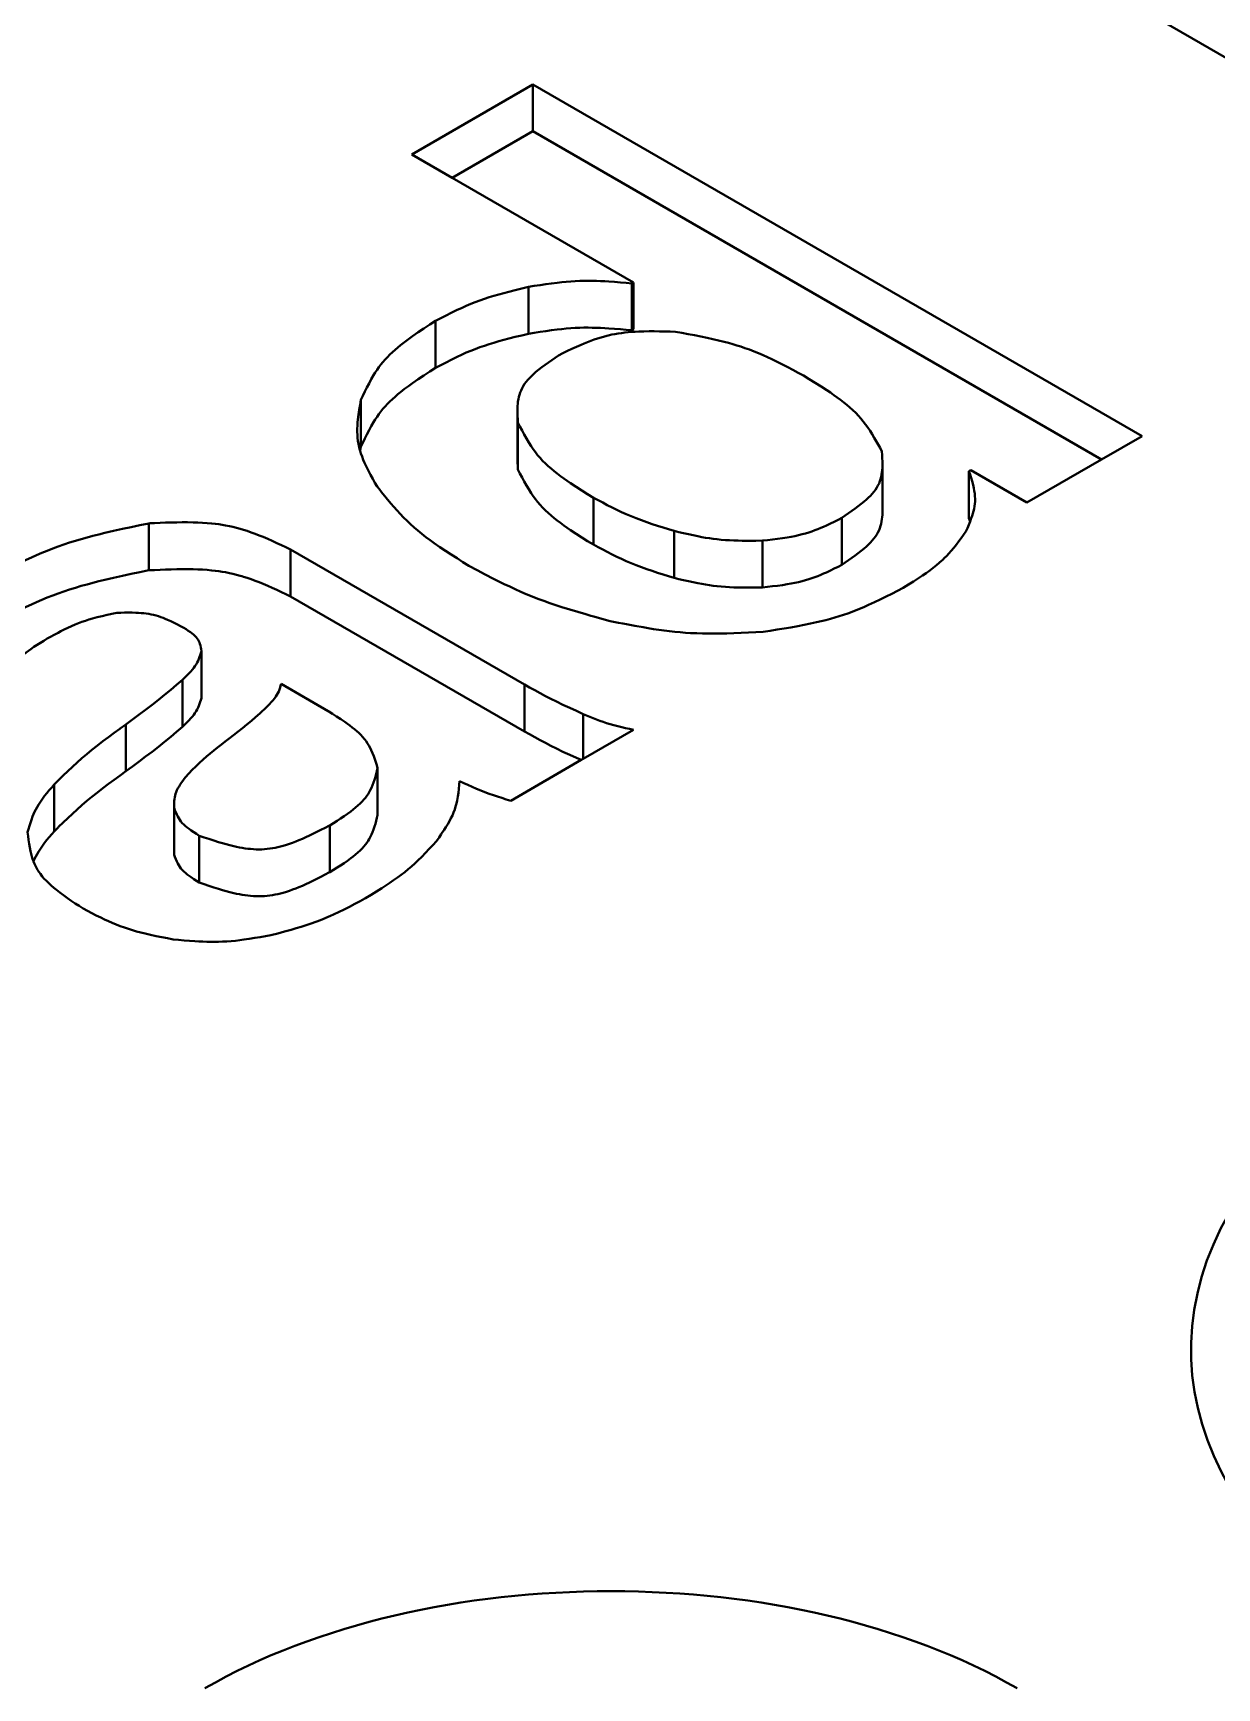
# Model space of a CAD drawing. Header units: millimetres. Extents: x 15 to 415, y 5 to 292.
# Drawn here: x 317.691 to 320.782, y 127.624 to 131.946 of the extents above; entities that cross this region are included whole.
import ezdxf

# ---------------------------------------------------------------- set-up
doc = ezdxf.new("R2010")
doc.units = ezdxf.units.MM
doc.layers.add('Geometries', color=7, linetype='Continuous')

msp = doc.modelspace()

# ---------------------------------------------------------------- linework, layer by layer
at = {"layer": 'Geometries', "linetype": 'Continuous', "lineweight": 40}
for p, q in [((318.1104, 133.4374), (324.6698, 129.6504)), ((318.6799, 131.629), (318.9964, 131.8117)), ((318.9964, 131.8117), (320.5873, 130.8932)), ((318.9964, 131.8117), (318.9964, 131.6893)), ((318.786, 131.5678), (318.9964, 131.6893)), ((318.9964, 131.6893), (320.4813, 130.8319)), ((318.786, 131.5678), (318.6799, 131.629)), ((319.2593, 131.2946), (318.786, 131.5678)), ((318.9852, 131.283), (318.9852, 131.1605)), ((319.2548, 131.292), (319.2593, 131.2946)), ((319.2548, 131.292), (319.2548, 131.1695)), ((319.2593, 131.2946), (319.2593, 131.1721)), ((318.7423, 131.1942), (318.7423, 131.0717)), ((319.2548, 131.1695), (319.2593, 131.1721)), ((318.5474, 130.9877), (318.5474, 130.8653)), ((318.9561, 130.9601), (318.9561, 130.8376)), ((318.9574, 130.9286), (318.9574, 130.8601)), ((320.5873, 130.8932), (320.4813, 130.8319)), ((318.5455, 130.8545), (318.5474, 130.8653)), ((318.9574, 130.8061), (318.9574, 130.8601)), ((319.9092, 130.698), (319.9092, 130.8205)), ((320.1395, 130.8044), (320.135, 130.8018)), ((320.2865, 130.7195), (320.1395, 130.8044)), ((320.4813, 130.8319), (320.2865, 130.7195)), ((318.5946, 130.7552), (318.5897, 130.7613)), ((320.135, 130.8018), (320.135, 130.6794)), ((319.1546, 130.7324), (319.1546, 130.6099)), ((319.803, 130.6796), (319.803, 130.5571)), ((317.9936, 130.6655), (317.9969, 130.6656)), ((317.9936, 130.6655), (317.9936, 130.543)), ((319.3651, 130.6455), (319.3651, 130.523)), ((318.3635, 130.5973), (318.9741, 130.2448)), ((318.3635, 130.5973), (318.3635, 130.4748)), ((319.5958, 130.6204), (319.5958, 130.498)), ((318.3635, 130.4748), (318.9741, 130.1223)), ((318.1307, 130.3316), (318.1307, 130.2091)), ((318.0817, 130.257), (318.0817, 130.1345)), ((318.4616, 130.1753), (318.339, 130.2461)), ((318.9741, 130.2448), (318.9741, 130.1223)), ((318.4639, 130.1738), (318.4616, 130.1753)), ((319.1278, 130.1676), (319.1278, 130.0505)), ((317.9335, 130.1406), (317.9335, 130.0181)), ((319.2593, 130.1264), (319.1278, 130.0505)), ((318.5908, 130.0261), (318.5908, 129.9036)), ((319.1226, 130.0475), (318.9384, 129.9412)), ((319.1278, 130.0505), (319.1226, 130.0475)), ((317.7463, 129.9836), (317.7568, 129.9939)), ((317.7463, 129.9836), (317.7463, 129.8611)), ((318.0594, 129.9225), (318.0594, 129.8)), ((317.7463, 129.8611), (317.7568, 129.8715)), ((318.4639, 129.8757), (318.466, 129.8768)), ((318.466, 129.8768), (318.466, 129.7544)), ((318.1251, 129.8498), (318.1251, 129.7273)), ((318.4639, 129.7533), (318.466, 129.7544)), ((318.5596, 129.6864), (318.558, 129.6856))]:
    msp.add_line(p, q, dxfattribs=at)
at = {"layer": 'Geometries', "linetype": 'Continuous', "lineweight": 40, "flags": 128}
for points in [[(318.7423, 131.1942), (318.7559, 131.2013), (318.7696, 131.2083), (318.7833, 131.2153), (318.7972, 131.222), (318.8113, 131.2286), (318.8225, 131.2337), (318.834, 131.2385), (318.8456, 131.2432), (318.8575, 131.2476), (318.8697, 131.2519), (318.882, 131.2559), (318.8946, 131.2597), (318.9074, 131.2634), (318.9203, 131.2669), (318.9333, 131.2703), (318.9505, 131.2746), (318.9678, 131.2788), (318.9852, 131.283)], [(318.9852, 131.283), (319.0001, 131.2854), (319.0151, 131.2877), (319.03, 131.2899), (319.0449, 131.292), (319.0599, 131.2939), (319.0717, 131.2952), (319.0835, 131.2964), (319.0953, 131.2974), (319.1071, 131.2982), (319.1189, 131.2987), (319.1297, 131.299), (319.1405, 131.299), (319.1514, 131.2989), (319.1622, 131.2986), (319.1731, 131.2982), (319.184, 131.2976), (319.1948, 131.2969), (319.2098, 131.2959), (319.2248, 131.2946), (319.2398, 131.2933), (319.2548, 131.292)], [(318.5474, 130.9877), (318.5525, 130.9986), (318.5577, 131.0095), (318.563, 131.0203), (318.5685, 131.031), (318.5744, 131.0417), (318.5805, 131.0522), (318.5849, 131.0592), (318.5895, 131.0662), (318.5944, 131.0731), (318.5995, 131.0799), (318.6049, 131.0866), (318.6106, 131.0932), (318.6166, 131.0997), (318.623, 131.1062), (318.6296, 131.1125), (318.6365, 131.1187), (318.6437, 131.1248), (318.6511, 131.1309), (318.6611, 131.1388), (318.6715, 131.1465), (318.6822, 131.1542), (318.6968, 131.1643), (318.7118, 131.1743), (318.727, 131.1843), (318.7423, 131.1942)], [(318.7423, 131.0717), (318.7559, 131.0788), (318.7696, 131.0858), (318.7833, 131.0928), (318.7972, 131.0996), (318.8113, 131.1062), (318.8225, 131.1112), (318.834, 131.1161), (318.8456, 131.1207), (318.8575, 131.1252), (318.8697, 131.1294), (318.882, 131.1334), (318.8946, 131.1372), (318.9074, 131.1409), (318.9203, 131.1444), (318.9333, 131.1478), (318.9505, 131.1521), (318.9678, 131.1563), (318.9852, 131.1605)], [(318.9852, 131.1605), (319.0001, 131.1629), (319.0151, 131.1652), (319.03, 131.1674), (319.0449, 131.1695), (319.0599, 131.1714), (319.0717, 131.1728), (319.0835, 131.1739), (319.0953, 131.1749), (319.1071, 131.1757), (319.1189, 131.1762), (319.1297, 131.1765), (319.1405, 131.1765), (319.1514, 131.1764), (319.1622, 131.1761), (319.1731, 131.1757), (319.184, 131.1751), (319.1948, 131.1745), (319.2098, 131.1734), (319.2248, 131.1722), (319.2398, 131.1709), (319.2548, 131.1695)], [(319.3685, 131.1659), (319.3546, 131.1663), (319.3408, 131.1666), (319.327, 131.1668), (319.3133, 131.1669), (319.2996, 131.1669), (319.2861, 131.1667), (319.2727, 131.1663), (319.2635, 131.1658), (319.2545, 131.1652), (319.2455, 131.1645), (319.2367, 131.1636), (319.2279, 131.1625), (319.2192, 131.1613), (319.2107, 131.1599), (319.2023, 131.1582), (319.1928, 131.1561), (319.1835, 131.1537), (319.1743, 131.1511), (319.1652, 131.1483), (319.1563, 131.1453), (319.1476, 131.1422), (319.1473, 131.1421)], [(319.7027, 131.0514), (319.6891, 131.0588), (319.6755, 131.0661), (319.6618, 131.0733), (319.648, 131.0804), (319.634, 131.0875), (319.6199, 131.0943), (319.6087, 131.0995), (319.5974, 131.1046), (319.5859, 131.1096), (319.5742, 131.1144), (319.5623, 131.119), (319.5502, 131.1233), (319.5397, 131.1269), (319.5291, 131.1303), (319.5183, 131.1336), (319.5073, 131.1367), (319.4962, 131.1396), (319.4814, 131.1433), (319.4664, 131.1467), (319.4513, 131.15), (319.4349, 131.1534), (319.4184, 131.1567), (319.4018, 131.1598), (319.3852, 131.1629), (319.3685, 131.1659)], [(319.1473, 131.1421), (319.139, 131.1389), (319.1305, 131.1355), (319.1221, 131.1319), (319.1101, 131.1266), (319.0983, 131.1212), (319.0866, 131.1156), (319.0749, 131.1099), (319.0632, 131.1042)], [(318.5474, 130.8653), (318.5525, 130.8761), (318.5577, 130.887), (318.563, 130.8978), (318.5685, 130.9085), (318.5744, 130.9192), (318.5805, 130.9297), (318.5849, 130.9368), (318.5895, 130.9437), (318.5944, 130.9506), (318.5995, 130.9574), (318.6049, 130.9641), (318.6106, 130.9707), (318.6166, 130.9773), (318.623, 130.9837), (318.6296, 130.99), (318.6365, 130.9962), (318.6437, 131.0024), (318.6511, 131.0084), (318.6611, 131.0163), (318.6715, 131.024), (318.6822, 131.0317), (318.6968, 131.0418), (318.7118, 131.0518), (318.727, 131.0618), (318.7423, 131.0717)], [(319.0632, 131.1042), (319.0543, 131.098), (319.0455, 131.0919), (319.0369, 131.0858), (319.0283, 131.0796), (319.0201, 131.0734), (319.0121, 131.0671), (319.0044, 131.0607), (318.9987, 131.0557), (318.9933, 131.0506), (318.9882, 131.0454), (318.9834, 131.0402), (318.9789, 131.0349), (318.9749, 131.0295), (318.9713, 131.024), (318.9681, 131.0185), (318.9654, 131.0128), (318.9631, 131.0071), (318.9612, 131.0014), (318.9597, 130.9955), (318.9584, 130.9897), (318.9575, 130.9838), (318.9568, 130.9779), (318.9564, 130.972), (318.9561, 130.9634), (318.9561, 130.9601)], [(319.9077, 130.8533), (319.9028, 130.8623), (319.8979, 130.8713), (319.8928, 130.8803), (319.8877, 130.8892), (319.8823, 130.8981), (319.8767, 130.9069), (319.8708, 130.9156), (319.8652, 130.9235), (319.8592, 130.9313), (319.853, 130.9389), (319.8463, 130.9465), (319.8392, 130.9539), (319.8317, 130.9612), (319.8242, 130.968), (319.8164, 130.9747), (319.8082, 130.9813), (319.7998, 130.9878), (319.7911, 130.9943), (319.7822, 131.0006), (319.7731, 131.0069), (319.7638, 131.0131), (319.7489, 131.0228), (319.7336, 131.0324), (319.7182, 131.0419), (319.7027, 131.0514)], [(318.5379, 130.9073), (318.5379, 130.9127), (318.5383, 130.9208), (318.5388, 130.9288), (318.5396, 130.9369), (318.5411, 130.9496), (318.543, 130.9623), (318.5451, 130.975), (318.5474, 130.9877)], [(318.9561, 130.9601), (318.9561, 130.9547), (318.9564, 130.946), (318.9568, 130.9373), (318.9574, 130.9286)], [(318.5454, 130.8545), (318.5449, 130.8563), (318.5427, 130.8645), (318.5409, 130.8728), (318.5396, 130.8808), (318.5387, 130.8887), (318.5381, 130.8967), (318.5379, 130.9047), (318.5379, 130.9073)], [(318.9574, 130.9286), (318.9627, 130.9181), (318.9681, 130.9077), (318.9736, 130.8974), (318.9794, 130.8871), (318.9854, 130.8769), (318.9918, 130.8669), (318.9972, 130.8591), (319.0028, 130.8514), (319.0088, 130.8438), (319.0151, 130.8363), (319.0219, 130.8289), (319.0291, 130.8217), (319.0363, 130.815), (319.0438, 130.8083), (319.0517, 130.8018), (319.0599, 130.7953), (319.0683, 130.7889), (319.077, 130.7826), (319.0859, 130.7764), (319.0949, 130.7703), (319.1095, 130.7607), (319.1244, 130.7512), (319.1394, 130.7418), (319.1546, 130.7324)], [(318.558, 130.8216), (318.5571, 130.8234), (318.5536, 130.8316), (318.5504, 130.8398), (318.5475, 130.848), (318.5454, 130.8545)], [(319.9092, 130.8205), (319.9091, 130.8274), (319.9088, 130.836), (319.9083, 130.8446), (319.9077, 130.8533)], [(318.5897, 130.7613), (318.5839, 130.7716), (318.5781, 130.782), (318.5725, 130.7923), (318.5671, 130.8027), (318.562, 130.813), (318.558, 130.8216)], [(318.9561, 130.8376), (318.9561, 130.8322), (318.9564, 130.8235), (318.9568, 130.8148), (318.9574, 130.8061)], [(318.9574, 130.8061), (318.9627, 130.7957), (318.9681, 130.7853), (318.9736, 130.7749), (318.9794, 130.7647), (318.9854, 130.7545), (318.9918, 130.7444), (318.9972, 130.7366), (319.0028, 130.7289), (319.0088, 130.7213), (319.0151, 130.7138), (319.0219, 130.7065), (319.0291, 130.6992), (319.0363, 130.6925), (319.0438, 130.6858), (319.0517, 130.6793), (319.0599, 130.6728), (319.0683, 130.6665), (319.077, 130.6602), (319.0859, 130.6539), (319.0949, 130.6478), (319.1095, 130.6382), (319.1244, 130.6287), (319.1394, 130.6193), (319.1546, 130.6099)], [(319.9077, 130.7971), (319.9079, 130.7986), (319.9086, 130.8044), (319.909, 130.8103), (319.9092, 130.8188), (319.9092, 130.8205)], [(319.803, 130.6796), (319.8118, 130.6857), (319.8206, 130.6917), (319.8292, 130.6978), (319.8377, 130.7039), (319.8459, 130.7101), (319.8538, 130.7163), (319.8614, 130.7226), (319.8671, 130.7275), (319.8725, 130.7326), (319.8776, 130.7377), (319.8824, 130.7429), (319.8868, 130.7481), (319.8908, 130.7534), (319.8944, 130.7588), (319.8975, 130.7643), (319.9002, 130.7699), (319.9024, 130.7755), (319.9043, 130.7812), (319.9059, 130.787), (319.907, 130.7928), (319.9077, 130.7971)], [(320.135, 130.8018), (320.1379, 130.793), (320.1407, 130.7841), (320.1433, 130.7752), (320.1457, 130.7663), (320.1477, 130.7575), (320.149, 130.7505), (320.15, 130.7435), (320.1507, 130.7366), (320.151, 130.7296), (320.151, 130.728)], [(318.8292, 130.5548), (318.8138, 130.5645), (318.7985, 130.5742), (318.7833, 130.584), (318.7683, 130.5938), (318.7535, 130.6037), (318.739, 130.6138), (318.7279, 130.6218), (318.7171, 130.6298), (318.7065, 130.6381), (318.6963, 130.6464), (318.6864, 130.6548), (318.6769, 130.6634), (318.6677, 130.6722), (318.6588, 130.681), (318.6502, 130.69), (318.6418, 130.699), (318.6337, 130.7082), (318.6257, 130.7174), (318.6135, 130.7319), (318.6015, 130.7466), (318.5946, 130.7552)], [(319.1546, 130.7324), (319.1666, 130.7259), (319.1786, 130.7195), (319.1907, 130.7132), (319.203, 130.707), (319.2153, 130.7009), (319.2277, 130.695), (319.2402, 130.6893), (319.2531, 130.6838), (319.2661, 130.6786), (319.2798, 130.6735), (319.2936, 130.6685), (319.3077, 130.6637), (319.3219, 130.6591), (319.3363, 130.6545), (319.3507, 130.65), (319.3651, 130.6455)], [(320.151, 130.728), (320.1509, 130.7227), (320.1504, 130.7164), (320.1496, 130.7101), (320.1484, 130.7038), (320.1469, 130.6975), (320.1452, 130.6913), (320.1433, 130.685), (320.1411, 130.6787), (320.138, 130.6702)], [(319.5958, 130.6204), (319.6089, 130.6219), (319.622, 130.6235), (319.635, 130.6251), (319.6479, 130.6269), (319.6607, 130.6289), (319.6706, 130.6306), (319.6803, 130.6324), (319.6899, 130.6345), (319.6993, 130.6368), (319.7085, 130.6393), (319.7166, 130.6418), (319.7247, 130.6444), (319.7326, 130.6473), (319.7403, 130.6503), (319.748, 130.6534), (319.7555, 130.6567), (319.763, 130.66), (319.7731, 130.6648), (319.7831, 130.6696), (319.7931, 130.6746), (319.803, 130.6796)], [(319.803, 130.5571), (319.8118, 130.5632), (319.8206, 130.5692), (319.8292, 130.5753), (319.8377, 130.5814), (319.8459, 130.5876), (319.8538, 130.5938), (319.8614, 130.6001), (319.8671, 130.6051), (319.8725, 130.6101), (319.8776, 130.6152), (319.8824, 130.6204), (319.8868, 130.6256), (319.8908, 130.6309), (319.8944, 130.6363), (319.8975, 130.6418), (319.9002, 130.6474), (319.9024, 130.653), (319.9043, 130.6588), (319.9059, 130.6645), (319.907, 130.6703), (319.9079, 130.6761), (319.9086, 130.682), (319.909, 130.6879), (319.9092, 130.6963), (319.9092, 130.698)], [(320.135, 130.6794), (320.1379, 130.6705), (320.138, 130.6702)], [(317.7568, 130.6049), (317.7572, 130.605), (317.7718, 130.6102), (317.7867, 130.6151), (317.8019, 130.6198), (317.8172, 130.6243), (317.8324, 130.6286), (317.8478, 130.6327), (317.8634, 130.6366), (317.8791, 130.6405), (317.9017, 130.6457), (317.9245, 130.6508), (317.9475, 130.6558), (317.9705, 130.6606), (317.9936, 130.6655)], [(317.9969, 130.6656), (318.0082, 130.6661), (318.0228, 130.6667), (318.0373, 130.6673), (318.0518, 130.6677), (318.0663, 130.668), (318.0806, 130.6682), (318.0948, 130.6682), (318.109, 130.668), (318.1213, 130.6677), (318.1335, 130.6671), (318.1456, 130.6663), (318.1576, 130.6652), (318.1669, 130.6642), (318.1761, 130.663), (318.1852, 130.6616), (318.1942, 130.66), (318.2038, 130.6581), (318.2132, 130.656), (318.2226, 130.6536), (318.2318, 130.6511), (318.241, 130.6484), (318.2501, 130.6455), (318.2606, 130.6418), (318.2711, 130.638), (318.2814, 130.634), (318.2917, 130.6299), (318.3039, 130.6248), (318.3159, 130.6195), (318.3279, 130.614), (318.3398, 130.6085), (318.3517, 130.6029), (318.3635, 130.5973)], [(319.3651, 130.6455), (319.3776, 130.6426), (319.39, 130.6397), (319.4025, 130.6369), (319.415, 130.6342), (319.4275, 130.6316), (319.4374, 130.6297), (319.4474, 130.628), (319.4573, 130.6264), (319.4674, 130.625), (319.4775, 130.6238), (319.4883, 130.6227), (319.4992, 130.6219), (319.5101, 130.6212), (319.5211, 130.6207), (319.5321, 130.6204), (319.5432, 130.6202), (319.5607, 130.6202), (319.5782, 130.6202), (319.5958, 130.6204)], [(320.1272, 130.6442), (320.1211, 130.6356), (320.1149, 130.6271), (320.1086, 130.6185), (320.1022, 130.6101), (320.0955, 130.6017), (320.0885, 130.5934), (320.0828, 130.587), (320.0769, 130.5806), (320.0707, 130.5744), (320.0665, 130.5704)], [(320.138, 130.6702), (320.1379, 130.6701), (320.1345, 130.6615), (320.1309, 130.6528), (320.1272, 130.6442)], [(317.5324, 130.4956), (317.5485, 130.5046), (317.5646, 130.5136), (317.5808, 130.5225), (317.5971, 130.5314), (317.6135, 130.5401), (317.63, 130.5487), (317.6467, 130.5572), (317.66, 130.5637), (317.6734, 130.5701), (317.6869, 130.5763), (317.7006, 130.5824), (317.7144, 130.5884), (317.7285, 130.5941), (317.7427, 130.5997), (317.7568, 130.6049)], [(319.1546, 130.6099), (319.1666, 130.6035), (319.1786, 130.5971), (319.1907, 130.5907), (319.203, 130.5845), (319.2153, 130.5784), (319.2277, 130.5725), (319.2402, 130.5668), (319.2531, 130.5614), (319.2661, 130.5561), (319.2798, 130.551), (319.2936, 130.546), (319.3077, 130.5412), (319.3219, 130.5366), (319.3363, 130.532), (319.3507, 130.5275), (319.3651, 130.523)], [(317.9936, 130.543), (318.0082, 130.5436), (318.0228, 130.5442), (318.0373, 130.5448), (318.0518, 130.5452), (318.0663, 130.5456), (318.0806, 130.5458), (318.0948, 130.5458), (318.109, 130.5456), (318.1213, 130.5452), (318.1335, 130.5446), (318.1456, 130.5438), (318.1576, 130.5427), (318.1669, 130.5417), (318.1761, 130.5405), (318.1852, 130.5391), (318.1942, 130.5376), (318.2038, 130.5356), (318.2132, 130.5335), (318.2226, 130.5311), (318.2318, 130.5286), (318.2368, 130.5272)], [(319.1473, 130.4242), (319.1344, 130.4279), (319.1134, 130.434), (319.0926, 130.4402), (319.072, 130.4467), (319.056, 130.4519), (319.0402, 130.4572), (319.0246, 130.4628), (319.0092, 130.4685), (318.9941, 130.4745), (318.9792, 130.4807), (318.9646, 130.487), (318.9501, 130.4935), (318.9358, 130.5002), (318.9216, 130.507), (318.9076, 130.5139), (318.8938, 130.5209), (318.8721, 130.5321), (318.8506, 130.5434), (318.8292, 130.5548)], [(319.5958, 130.498), (319.6089, 130.4995), (319.622, 130.501), (319.635, 130.5026), (319.6479, 130.5044), (319.6607, 130.5064), (319.6706, 130.5081), (319.6803, 130.51), (319.6899, 130.512), (319.6993, 130.5143), (319.7085, 130.5168), (319.7166, 130.5193), (319.7247, 130.522), (319.7326, 130.5248), (319.7403, 130.5278), (319.748, 130.5309), (319.7555, 130.5342), (319.763, 130.5375), (319.7731, 130.5423), (319.7831, 130.5472), (319.7931, 130.5521), (319.803, 130.5571)], [(320.0665, 130.5704), (320.0643, 130.5682), (320.0575, 130.5622), (320.0504, 130.5563), (320.0416, 130.5493), (320.0325, 130.5424), (320.0231, 130.5357), (320.0134, 130.529), (320.0035, 130.5224), (319.9903, 130.5138), (319.9769, 130.5054), (319.9634, 130.4969)], [(317.7568, 130.4824), (317.7572, 130.4826), (317.7718, 130.4877), (317.7867, 130.4926), (317.8019, 130.4973), (317.8172, 130.5019), (317.8324, 130.5061), (317.8478, 130.5102), (317.8634, 130.5142), (317.8791, 130.518), (317.9017, 130.5233), (317.9245, 130.5283), (317.9475, 130.5333), (317.9705, 130.5382), (317.9936, 130.543)], [(318.2368, 130.5272), (318.241, 130.5259), (318.2501, 130.523), (318.2606, 130.5194), (318.2711, 130.5156), (318.2814, 130.5116), (318.2917, 130.5074), (318.3039, 130.5023), (318.3159, 130.497), (318.3279, 130.4916), (318.3398, 130.486), (318.3517, 130.4804), (318.3635, 130.4748)], [(319.3651, 130.523), (319.3776, 130.5201), (319.39, 130.5172), (319.4025, 130.5144), (319.415, 130.5117), (319.4275, 130.5091), (319.4374, 130.5073), (319.4474, 130.5055), (319.4573, 130.5039), (319.4674, 130.5025), (319.4775, 130.5013), (319.4883, 130.5002), (319.4992, 130.4994), (319.5101, 130.4987), (319.5211, 130.4983), (319.5321, 130.4979), (319.5432, 130.4978), (319.5607, 130.4977), (319.5782, 130.4978), (319.5958, 130.498)], [(317.5324, 130.3732), (317.5485, 130.3822), (317.5646, 130.3911), (317.5808, 130.4001), (317.5971, 130.4089), (317.6135, 130.4177), (317.63, 130.4263), (317.6467, 130.4347), (317.66, 130.4412), (317.6734, 130.4476), (317.6869, 130.4539), (317.7006, 130.46), (317.7144, 130.4659), (317.7285, 130.4717), (317.7427, 130.4772), (317.7568, 130.4824)], [(319.9634, 130.4969), (319.9485, 130.4893), (319.9336, 130.4816), (319.9186, 130.4741), (319.9035, 130.4666), (319.8882, 130.4594), (319.8728, 130.4523), (319.8622, 130.4477), (319.8516, 130.4431), (319.8408, 130.4388), (319.83, 130.4345), (319.8189, 130.4304), (319.8077, 130.4265), (319.7964, 130.4228), (319.7848, 130.4193), (319.7731, 130.4159), (319.7613, 130.4128), (319.7493, 130.4098), (319.7371, 130.407), (319.721, 130.4035), (319.7047, 130.4002), (319.6882, 130.3971), (319.6703, 130.3939), (319.6524, 130.3909), (319.6343, 130.388), (319.6162, 130.3852), (319.598, 130.3824)], [(317.8937, 130.4283), (317.8844, 130.4262), (317.8716, 130.4232), (317.8591, 130.4201), (317.8467, 130.4167), (317.8372, 130.414), (317.8278, 130.411), (317.8186, 130.4079), (317.8097, 130.4045), (317.801, 130.401), (317.7914, 130.3969), (317.7821, 130.3926), (317.7729, 130.3881), (317.7638, 130.3835), (317.7568, 130.3799)], [(317.9101, 130.432), (317.8972, 130.4291), (317.8937, 130.4283)], [(318.085, 130.3927), (318.0766, 130.3972), (318.0681, 130.4016), (318.0596, 130.4059), (318.051, 130.41), (318.0423, 130.4139), (318.0365, 130.4164), (318.0306, 130.4187), (318.0246, 130.4208), (318.0186, 130.4228), (318.0124, 130.4246), (318.0061, 130.4263), (317.9998, 130.4277), (317.9935, 130.4288), (317.987, 130.4298), (317.9803, 130.4306), (317.9736, 130.4312), (317.9668, 130.4317), (317.9599, 130.432), (317.9501, 130.4323), (317.9402, 130.4324), (317.9302, 130.4323), (317.9201, 130.4322), (317.9101, 130.432)], [(319.198, 130.4101), (319.1768, 130.416), (319.1555, 130.4219), (319.1473, 130.4242)], [(317.7568, 130.3799), (317.7549, 130.3788), (317.746, 130.3741), (317.7372, 130.3693), (317.7285, 130.3644)], [(318.1307, 130.3316), (318.13, 130.3365), (318.1292, 130.3414), (318.1282, 130.3462), (318.1269, 130.3509), (318.1256, 130.3546), (318.124, 130.3581), (318.122, 130.3616), (318.1197, 130.365), (318.1168, 130.3684), (318.1136, 130.3716), (318.1101, 130.3748), (318.1063, 130.3779), (318.1022, 130.381), (318.0967, 130.385), (318.0909, 130.3889), (318.085, 130.3927)], [(319.231, 130.4037), (319.2195, 130.4059), (319.198, 130.4101)], [(319.4078, 130.3791), (319.3947, 130.3799), (319.3807, 130.381), (319.3668, 130.3823), (319.3529, 130.3839), (319.339, 130.3856), (319.3252, 130.3874), (319.3114, 130.3895), (319.2977, 130.3917), (319.284, 130.394), (319.2624, 130.3978), (319.2409, 130.4018), (319.231, 130.4037)], [(319.598, 130.3824), (319.5789, 130.3814), (319.5597, 130.3805), (319.5406, 130.3796), (319.5215, 130.3788), (319.5025, 130.3782), (319.4835, 130.3778), (319.4686, 130.3777), (319.4537, 130.3777), (319.4389, 130.3779), (319.4241, 130.3784), (319.4094, 130.379), (319.4078, 130.3791)], [(317.7285, 130.3644), (317.7196, 130.359), (317.7108, 130.3536), (317.7022, 130.3481), (317.6937, 130.3426), (317.6855, 130.3369), (317.6792, 130.3325), (317.6733, 130.3279), (317.6675, 130.3233), (317.6621, 130.3185), (317.657, 130.3137), (317.6526, 130.3092), (317.6486, 130.3047), (317.6449, 130.3), (317.6414, 130.2952), (317.6382, 130.2904), (317.6353, 130.2855), (317.6325, 130.2805), (317.6289, 130.2736), (317.6256, 130.2666), (317.6224, 130.2596), (317.6193, 130.2525)], [(318.0817, 130.257), (318.0873, 130.2625), (318.0929, 130.268), (318.0983, 130.2735), (318.1035, 130.279), (318.1073, 130.2835), (318.1109, 130.288), (318.1141, 130.2925), (318.1171, 130.2971), (318.1197, 130.3019), (318.122, 130.3067), (318.1241, 130.3116), (318.1259, 130.3166), (318.1276, 130.3216), (318.1292, 130.3266), (318.1307, 130.3316)], [(317.9335, 130.1406), (317.9509, 130.1533), (317.9682, 130.166), (317.9853, 130.1788), (318.0023, 130.1917), (318.0189, 130.2047), (318.0349, 130.2177), (318.0507, 130.2307), (318.0662, 130.2438), (318.0817, 130.257)], [(318.339, 130.2461), (318.3377, 130.2412), (318.3362, 130.2364), (318.3346, 130.2316), (318.3328, 130.2268), (318.3306, 130.2221), (318.3281, 130.2175), (318.3251, 130.2129), (318.3215, 130.208), (318.3175, 130.2032), (318.3133, 130.1984), (318.3089, 130.1936), (318.3045, 130.1888)], [(318.9741, 130.2448), (318.9878, 130.2371), (319.0015, 130.2295), (319.0153, 130.2219), (319.0293, 130.2145), (319.0434, 130.2071), (319.0578, 130.2), (319.075, 130.1917), (319.0925, 130.1836), (319.1101, 130.1755), (319.1278, 130.1676)], [(318.0817, 130.1345), (318.0873, 130.14), (318.0929, 130.1455), (318.0983, 130.151), (318.1035, 130.1566), (318.1073, 130.161), (318.1109, 130.1655), (318.1141, 130.17), (318.1171, 130.1746), (318.1197, 130.1794), (318.122, 130.1843), (318.1241, 130.1892), (318.1259, 130.1941), (318.1276, 130.1991), (318.1292, 130.2041), (318.1307, 130.2091)], [(318.2914, 130.1766), (318.2833, 130.1691), (318.2724, 130.1593), (318.2613, 130.1496), (318.2499, 130.14), (318.2384, 130.1308), (318.2267, 130.1216), (318.215, 130.1124), (318.2031, 130.1033)], [(318.3045, 130.1888), (318.2939, 130.1789), (318.2914, 130.1766)], [(318.5581, 130.1005), (318.5566, 130.1023), (318.5519, 130.1078), (318.5471, 130.1129), (318.5419, 130.118), (318.5365, 130.123), (318.5307, 130.1278), (318.5248, 130.1327), (318.5185, 130.1374), (318.5121, 130.1421), (318.5055, 130.1468), (318.4949, 130.154), (318.4839, 130.1611), (318.4728, 130.1682), (318.4639, 130.1738)], [(319.1278, 130.1676), (319.1364, 130.164), (319.145, 130.1604), (319.1536, 130.1569), (319.1623, 130.1535), (319.1711, 130.1501), (319.18, 130.1469), (319.189, 130.1439), (319.1982, 130.141), (319.2081, 130.1382), (319.2181, 130.1356), (319.2283, 130.1332), (319.2386, 130.1309), (319.2489, 130.1286), (319.2593, 130.1264)], [(317.7568, 129.9939), (317.758, 129.9951), (317.7699, 130.0066), (317.7818, 130.0181), (317.7939, 130.0295), (317.8062, 130.0407), (317.8188, 130.0519), (317.8318, 130.063), (317.8451, 130.0739), (317.8593, 130.0852), (317.8738, 130.0964), (317.8886, 130.1075), (317.9034, 130.1186), (317.9176, 130.129)], [(317.9176, 130.129), (317.9184, 130.1296), (317.9335, 130.1406)], [(317.9335, 130.0181), (317.9509, 130.0308), (317.9682, 130.0435), (317.9853, 130.0563), (318.0023, 130.0692), (318.0189, 130.0823), (318.0349, 130.0952), (318.0507, 130.1082), (318.0662, 130.1214), (318.0817, 130.1345)], [(318.9741, 130.1223), (318.9878, 130.1147), (319.0015, 130.107), (319.0153, 130.0995), (319.0293, 130.092), (319.0434, 130.0847), (319.0578, 130.0775), (319.075, 130.0692), (319.0925, 130.0611), (319.1101, 130.0531), (319.1226, 130.0475)], [(318.2031, 130.1033), (318.193, 130.0956), (318.1829, 130.0879), (318.173, 130.0802), (318.1632, 130.0725), (318.1535, 130.0647), (318.1442, 130.0567), (318.1351, 130.0487), (318.1255, 130.0397), (318.1162, 130.0306), (318.1071, 130.0214), (318.0983, 130.0122), (318.0894, 130.0029)], [(318.5908, 130.0261), (318.5885, 130.0341), (318.5861, 130.042), (318.5836, 130.05), (318.5808, 130.0578), (318.5778, 130.0656), (318.5744, 130.0733), (318.5715, 130.0793), (318.5683, 130.0852), (318.5648, 130.091), (318.5609, 130.0967), (318.5581, 130.1005)], [(318.466, 129.8768), (318.4755, 129.8828), (318.485, 129.8888), (318.4943, 129.8949), (318.5034, 129.901), (318.5123, 129.9071), (318.5209, 129.9133), (318.5274, 129.9183), (318.5336, 129.9233), (318.5395, 129.9284), (318.5452, 129.9336), (318.5505, 129.9389), (318.5554, 129.9443), (318.5593, 129.949), (318.5629, 129.9537), (318.5662, 129.9586), (318.5691, 129.9635), (318.5719, 129.9685), (318.5751, 129.9751), (318.5779, 129.9819), (318.5805, 129.9887), (318.5829, 129.9961), (318.5851, 130.0035), (318.5871, 130.011), (318.589, 130.0185), (318.5908, 130.0261)], [(317.6772, 129.8588), (317.6795, 129.867), (317.6818, 129.8752), (317.6843, 129.8834), (317.6869, 129.8915), (317.6899, 129.8996), (317.6924, 129.9059), (317.6952, 129.9122), (317.6983, 129.9184), (317.7017, 129.9245), (317.7053, 129.9306), (317.7104, 129.9383), (317.7158, 129.946), (317.7215, 129.9536), (317.7275, 129.9611), (317.7337, 129.9686), (317.7399, 129.9761), (317.7463, 129.9836)], [(317.7568, 129.8715), (317.758, 129.8727), (317.7699, 129.8842), (317.7818, 129.8956), (317.7939, 129.907), (317.8062, 129.9183), (317.8188, 129.9295), (317.8318, 129.9405), (317.8451, 129.9514), (317.8593, 129.9627), (317.8738, 129.9739), (317.8886, 129.985), (317.9034, 129.9961), (317.9184, 130.0071), (317.9335, 130.0181)], [(318.0894, 130.0029), (318.0858, 129.9981), (318.0823, 129.9933), (318.0788, 129.9884), (318.0755, 129.9836), (318.0724, 129.9787), (318.0696, 129.9738), (318.0671, 129.9688), (318.0649, 129.9639), (318.0634, 129.9593), (318.0621, 129.9548), (318.0612, 129.9502), (318.0605, 129.9456), (318.06, 129.9409), (318.0597, 129.9348), (318.0595, 129.9287), (318.0594, 129.9225)], [(318.8047, 129.9926), (318.8039, 129.9824), (318.8029, 129.9722), (318.8018, 129.962), (318.8003, 129.9519), (318.7985, 129.9418), (318.7968, 129.9339), (318.7947, 129.9261), (318.7923, 129.9183), (318.7894, 129.9105), (318.7861, 129.9028), (318.7824, 129.8952), (318.7784, 129.8876), (318.774, 129.88), (318.7695, 129.8725), (318.7647, 129.865), (318.7581, 129.8552), (318.7572, 129.8539)], [(318.9384, 129.9412), (318.927, 129.9447), (318.9157, 129.9483), (318.9044, 129.9519), (318.8932, 129.9556), (318.8822, 129.9594), (318.8713, 129.9634), (318.8606, 129.9675), (318.8492, 129.9723), (318.8379, 129.9772), (318.8267, 129.9823), (318.8157, 129.9874), (318.8047, 129.9926)], [(318.0594, 129.9225), (318.0615, 129.9167), (318.0638, 129.9109), (318.0663, 129.9052), (318.069, 129.8996), (318.0715, 129.8953), (318.0742, 129.891), (318.0773, 129.8869), (318.0808, 129.8828), (318.0848, 129.8788), (318.0891, 129.875), (318.0937, 129.8712), (318.0986, 129.8674), (318.1037, 129.8638), (318.1107, 129.8591), (318.1178, 129.8544), (318.1251, 129.8498)], [(318.466, 129.7544), (318.4755, 129.7604), (318.485, 129.7664), (318.4943, 129.7724), (318.5034, 129.7785), (318.5123, 129.7846), (318.5209, 129.7909), (318.5274, 129.7958), (318.5336, 129.8009), (318.5395, 129.806), (318.5452, 129.8111), (318.5505, 129.8164), (318.5554, 129.8218), (318.5593, 129.8265), (318.5629, 129.8313), (318.5662, 129.8361), (318.5691, 129.841), (318.5719, 129.846), (318.5751, 129.8527), (318.5779, 129.8594), (318.5805, 129.8662), (318.5829, 129.8736), (318.5851, 129.881), (318.5871, 129.8885), (318.589, 129.8961), (318.5908, 129.9036)], [(317.6922, 129.7829), (317.69, 129.7889), (317.6879, 129.7956), (317.6861, 129.8024), (317.6844, 129.8092), (317.6825, 129.819), (317.6809, 129.8289), (317.6795, 129.8388), (317.6783, 129.8488), (317.6772, 129.8588)], [(317.6922, 129.7829), (317.6924, 129.7834), (317.6952, 129.7897), (317.6983, 129.7959), (317.7017, 129.802), (317.7053, 129.8081), (317.7104, 129.8159), (317.7158, 129.8235), (317.7215, 129.8311), (317.7275, 129.8387), (317.7337, 129.8462), (317.7399, 129.8537), (317.7463, 129.8611)], [(318.1251, 129.8498), (318.1378, 129.8455), (318.1505, 129.8413), (318.1631, 129.8371), (318.1758, 129.8332), (318.1857, 129.8302), (318.1956, 129.8274), (318.2054, 129.8248), (318.2153, 129.8224), (318.2227, 129.8208), (318.2301, 129.8193), (318.2375, 129.8179), (318.2448, 129.8168), (318.2521, 129.8158), (318.2594, 129.8151), (318.2667, 129.8145), (318.2739, 129.8142), (318.2811, 129.8141), (318.2883, 129.8142), (318.2954, 129.8146), (318.3025, 129.8153), (318.3096, 129.8161), (318.3166, 129.8172), (318.3236, 129.8185), (318.3306, 129.82), (318.3375, 129.8217), (318.3444, 129.8235), (318.3527, 129.826), (318.3609, 129.8287), (318.3691, 129.8315), (318.3773, 129.8346), (318.3854, 129.8379), (318.3945, 129.8417), (318.4036, 129.8458), (318.4127, 129.85), (318.4217, 129.8543), (318.4307, 129.8587), (318.4425, 129.8647), (318.4543, 129.8707), (318.4639, 129.8757)], [(318.7572, 129.8539), (318.7514, 129.8454), (318.7446, 129.8357)], [(318.7446, 129.8357), (318.7352, 129.8254), (318.7257, 129.8152), (318.7161, 129.805), (318.7062, 129.7949), (318.6961, 129.785), (318.6879, 129.7772), (318.6795, 129.7696), (318.6707, 129.7621), (318.6617, 129.7547), (318.6523, 129.7475), (318.6426, 129.7403), (318.6327, 129.7333), (318.6226, 129.7264), (318.6122, 129.7195), (318.6017, 129.7127), (318.5946, 129.7082)], [(317.7568, 129.7049), (317.7523, 129.7084), (317.7453, 129.7141), (317.7386, 129.7199), (317.7323, 129.7257), (317.7262, 129.7316), (317.7205, 129.7376), (317.7152, 129.7437), (317.7103, 129.7499), (317.7066, 129.7551), (317.7032, 129.7604), (317.7001, 129.7658), (317.6973, 129.7712), (317.6947, 129.7767), (317.6924, 129.7823), (317.6922, 129.7829)], [(318.0594, 129.8), (318.0615, 129.7942), (318.0638, 129.7885), (318.0663, 129.7828), (318.069, 129.7771), (318.0715, 129.7728), (318.0742, 129.7685), (318.0773, 129.7644), (318.0808, 129.7604), (318.0848, 129.7564), (318.0891, 129.7525), (318.0937, 129.7487), (318.0986, 129.745), (318.1037, 129.7413), (318.1107, 129.7366), (318.1178, 129.732), (318.1251, 129.7273)], [(318.1251, 129.7273), (318.1378, 129.723), (318.1505, 129.7188), (318.1631, 129.7147), (318.1758, 129.7107), (318.1857, 129.7077), (318.1956, 129.7049), (318.2054, 129.7023), (318.2153, 129.6999), (318.2227, 129.6983), (318.2301, 129.6968), (318.2375, 129.6955), (318.2448, 129.6943), (318.2521, 129.6934), (318.2594, 129.6926), (318.2667, 129.692), (318.2739, 129.6917), (318.2811, 129.6916), (318.2883, 129.6918), (318.2954, 129.6922), (318.3025, 129.6928), (318.3096, 129.6937), (318.3166, 129.6947), (318.3236, 129.696), (318.3306, 129.6975), (318.3375, 129.6992), (318.3444, 129.701), (318.3527, 129.7035), (318.3609, 129.7062), (318.3691, 129.7091), (318.3773, 129.7122), (318.3854, 129.7154), (318.3945, 129.7193), (318.4036, 129.7233), (318.4127, 129.7275), (318.4217, 129.7318), (318.4307, 129.7363), (318.4425, 129.7422), (318.4543, 129.7483), (318.4639, 129.7533)], [(317.8221, 129.6594), (317.8116, 129.6663), (317.8013, 129.6732), (317.791, 129.6801), (317.7809, 129.6871), (317.7711, 129.6941), (317.7615, 129.7012), (317.7568, 129.7049)], [(318.558, 129.6856), (318.5457, 129.679), (318.5318, 129.6716), (318.5178, 129.6642), (318.5036, 129.657), (318.4892, 129.65), (318.4777, 129.6446), (318.4661, 129.6394), (318.4639, 129.6385)], [(318.5946, 129.7082), (318.5878, 129.7039), (318.5738, 129.6952), (318.5596, 129.6864)], [(318.0571, 129.579), (318.0423, 129.5819), (318.0276, 129.5848), (318.0129, 129.5878), (317.9983, 129.5909), (317.984, 129.5942), (317.9728, 129.597), (317.9618, 129.5999), (317.951, 129.6029), (317.9404, 129.6062), (317.9299, 129.6097), (317.9191, 129.6136), (317.9085, 129.6177), (317.8981, 129.622), (317.8879, 129.6265), (317.8778, 129.6311), (317.8679, 129.6359), (317.8563, 129.6417), (317.8448, 129.6475), (317.8334, 129.6535), (317.8221, 129.6594)], [(318.4639, 129.6385), (318.4542, 129.6344), (318.4421, 129.6295), (318.4298, 129.6249), (318.4172, 129.6205), (318.4044, 129.6162), (318.3915, 129.6121), (318.3784, 129.6082), (318.3651, 129.6044), (318.3476, 129.5995), (318.33, 129.5947), (318.3123, 129.59)], [(318.3123, 129.59), (318.2982, 129.5875), (318.2842, 129.585), (318.2701, 129.5827), (318.256, 129.5804), (318.2419, 129.5784), (318.2308, 129.577), (318.2196, 129.5757), (318.2085, 129.5746), (318.1973, 129.5738), (318.1861, 129.5732), (318.1759, 129.5728), (318.1657, 129.5727), (318.1554, 129.5727), (318.1451, 129.5729), (318.1348, 129.5733), (318.1245, 129.5738), (318.1141, 129.5744), (318.0999, 129.5754), (318.0857, 129.5765), (318.0714, 129.5777), (318.0571, 129.579)]]:
    msp.add_lwpolyline(points, dxfattribs=at)
at = {"layer": 'Geometries', "linetype": 'Continuous', "lineweight": 40}
for centre, major_axis, start_param, end_param in [((322.6899, 128.5073), (-1.975, 0), 2.290703, 7.134075), ((322.6899, 128.5073), (2.8, 0), 3.926991, 7.068583), ((322.6899, 128.099), (-3.3, 0), 0.785398, 3.141593), ((319.2003, 127.011), (-1.5, 0), 3.926991, 5.497787)]:
    msp.add_ellipse(centre, major_axis=major_axis, ratio=0.57735, start_param=start_param, end_param=end_param, dxfattribs=at)

doc.saveas('drawing.dxf')
